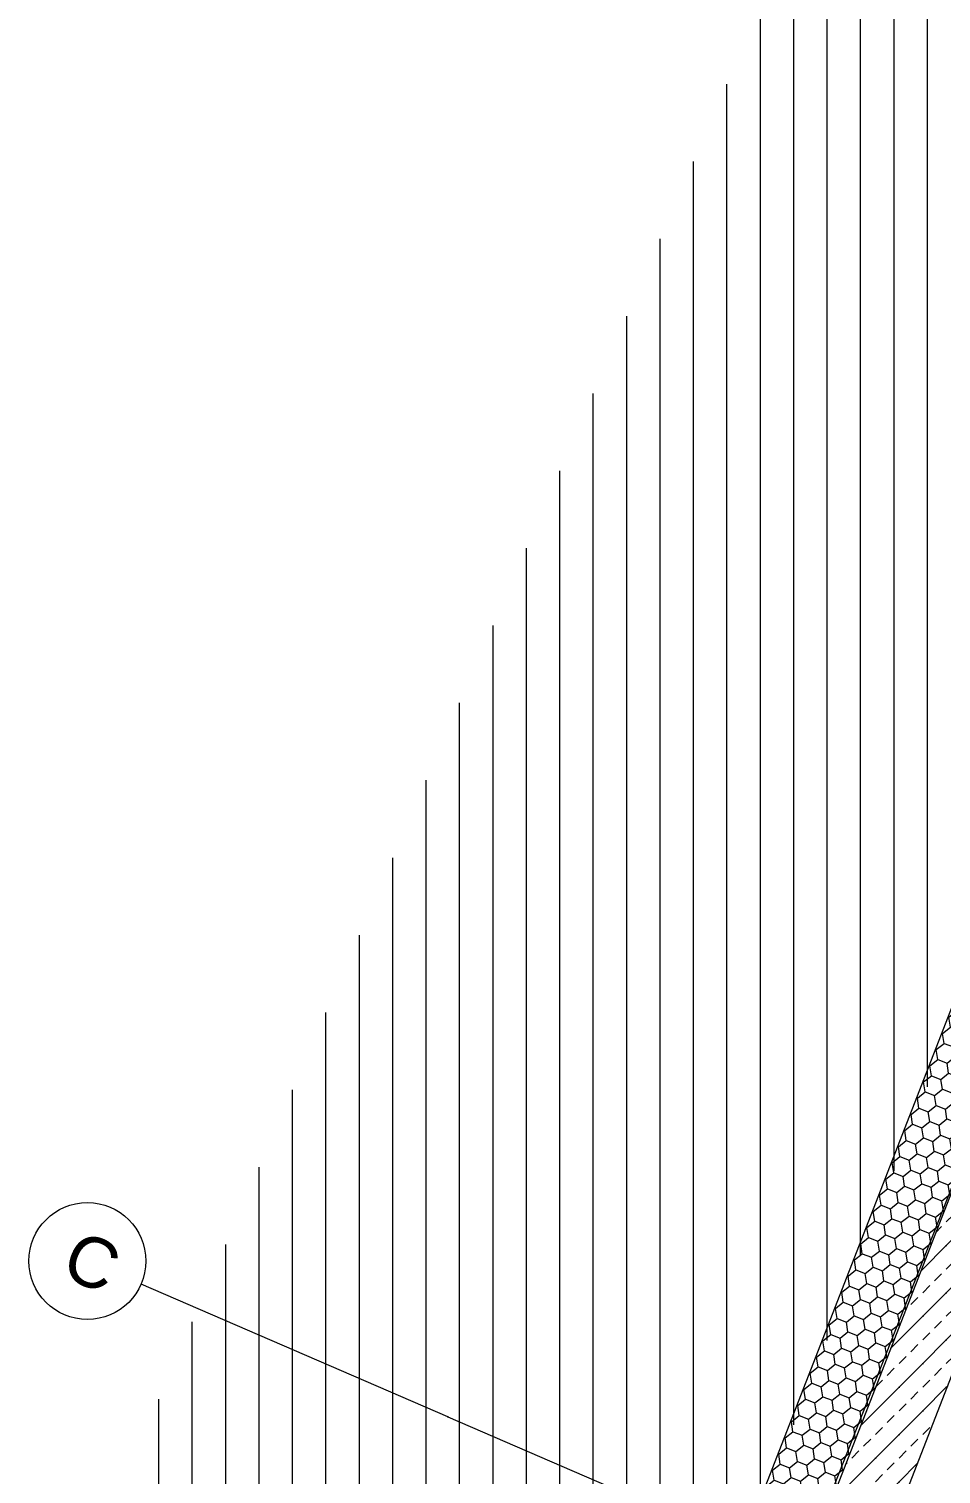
# Model space of a CAD drawing. Header units: millimetres. Extents: x 12535370 to 12575737, y 356204400 to 356234587.
# Drawn here: x 12539310 to 12542040, y 356220176 to 356224501 of the extents above; entities that cross this region are included whole.
import ezdxf
from ezdxf.enums import TextEntityAlignment as Align

# ---------------------------------------------------------------- set-up
doc = ezdxf.new("R2010")
doc.units = ezdxf.units.MM
doc.header["$MEASUREMENT"] = 0
doc.linetypes.add('Dot & Dashed', pattern=[6702.78, 3527.78, -1763.89, 0, -1411.11])
for name, color, linetype in [('New_015 Innenwände', 7, 'Continuous'), ('New_035 Decken', 7, 'Continuous'), ('New_290 Raster _ Achsen', 7, 'Continuous'), ('New_GRUNDSTÜCKSGRENZE', 7, 'Continuous')]:
    doc.layers.add(name, color=color, linetype=linetype)
for name, color, linetype, lineweight in [('New_015 Innenwände_Pen_No__1', 7, 'Continuous', 13), ('New_015 Innenwände_Pen_No__3', 7, 'Continuous', 18), ('New_035 Decken_Pen_No__1', 7, 'Continuous', 13), ('New_255 Plangrafiken_Pen_No__39', 8, 'Continuous', 13), ('New_290 Raster _ Achsen_Pen_No__1', 7, 'Continuous', 13), ('New_290 Raster _ Achsen_Pen_No__108', 7, 'Continuous', 13), ('New_GRUNDSTÜCKSGRENZE_Pen_No__1', 7, 'Continuous', 13)]:
    doc.layers.add(name, color=color, linetype=linetype, lineweight=lineweight)
doc.styles.add('GENERATED_STYLE_1', font='arial.ttf')
doc.dimstyles.new('GENERATED_STYLE__2', dxfattribs={"dimtxt": 100, "dimasz": 47.5, "dimexe": 0.18, "dimexo": 2, "dimgap": 0, "dimtad": 1, "dimlfac": 0.001, "dimzin": 0, "dimdsep": 46, "dimtxsty": 'GENERATED_STYLE_1', "dimblk": 'ARROWHEAD_2', "dimblk1": 'ARROWHEAD_2', "dimblk2": 'ARROWHEAD_2', "dimcen": 0.09, "dimclrd": 7, "dimclre": 7, "dimclrt": 7, "dimadec": 0, "dimazin": 0, "dimtfac": 1, "dimtdec": 4, "dimtmove": 0, "dimatfit": 3, "dimfxl": 1, "dimtolj": 1, "dimtzin": 0, "dimarcsym": 0})

# ---------------------------------------------------------------- blocks, each defined once
blk = doc.blocks.new('*X16', base_point=(12240439.2, 356160438.4))
at = {"layer": 'New_255 Plangrafiken_Pen_No__39', "color": 8, "linetype": 'Continuous', "lineweight": 13}
for p, q in [((12541598.2, 356224683.6), (12541598.2, 356224433.6)), ((12541598.2, 356224683.6), (12541598.2, 356224433.6)), ((12541698.2, 356224683.6), (12541698.2, 356224433.6)), ((12541698.2, 356224683.6), (12541698.2, 356224433.6)), ((12541798.2, 356224683.6), (12541798.2, 356224433.6)), ((12541798.2, 356224683.6), (12541798.2, 356224433.6)), ((12541898.2, 356224662.9), (12541898.2, 356224433.6)), ((12541898.2, 356224662.9), (12541898.2, 356224433.6)), ((12541998.2, 356224619.5), (12541998.2, 356224433.6)), ((12541998.2, 356224619.5), (12541998.2, 356224433.6)), ((12541498.2, 356224567.5), (12541498.2, 356224433.6)), ((12541498.2, 356224567.5), (12541498.2, 356224433.6)), ((12541498.2, 356224433.6), (12541498.2, 356224183.6)), ((12541498.2, 356224433.6), (12541498.2, 356224183.6)), ((12541598.2, 356224433.6), (12541598.2, 356224183.6)), ((12541598.2, 356224433.6), (12541598.2, 356224183.6)), ((12541698.2, 356224433.6), (12541698.2, 356224183.6)), ((12541698.2, 356224433.6), (12541698.2, 356224183.6)), ((12541798.2, 356224433.6), (12541798.2, 356224183.6)), ((12541798.2, 356224433.6), (12541798.2, 356224183.6)), ((12541898.2, 356224433.6), (12541898.2, 356224183.6)), ((12541898.2, 356224433.6), (12541898.2, 356224183.6)), ((12541998.2, 356224433.6), (12541998.2, 356224183.6)), ((12541998.2, 356224433.6), (12541998.2, 356224183.6)), ((12541398.2, 356224336), (12541398.2, 356224183.6)), ((12541398.2, 356224336), (12541398.2, 356224183.6)), ((12541398.2, 356224183.6), (12541398.2, 356223933.6)), ((12541398.2, 356224183.6), (12541398.2, 356223933.6)), ((12541498.2, 356224183.6), (12541498.2, 356223933.6)), ((12541498.2, 356224183.6), (12541498.2, 356223933.6)), ((12541598.2, 356224183.6), (12541598.2, 356223933.6)), ((12541598.2, 356224183.6), (12541598.2, 356223933.6)), ((12541698.2, 356224183.6), (12541698.2, 356223933.6)), ((12541698.2, 356224183.6), (12541698.2, 356223933.6)), ((12541798.2, 356224183.6), (12541798.2, 356223933.6)), ((12541798.2, 356224183.6), (12541798.2, 356223933.6)), ((12541898.2, 356224183.6), (12541898.2, 356223933.6)), ((12541898.2, 356224183.6), (12541898.2, 356223933.6)), ((12541998.2, 356224183.6), (12541998.2, 356223933.6)), ((12541998.2, 356224183.6), (12541998.2, 356223933.6)), ((12541298.2, 356224104.5), (12541298.2, 356223933.6)), ((12541298.2, 356224104.5), (12541298.2, 356223933.6)), ((12541298.2, 356223933.6), (12541298.2, 356223683.6)), ((12541298.2, 356223933.6), (12541298.2, 356223683.6)), ((12541398.2, 356223933.6), (12541398.2, 356223683.6)), ((12541398.2, 356223933.6), (12541398.2, 356223683.6)), ((12541498.2, 356223933.6), (12541498.2, 356223683.6)), ((12541498.2, 356223933.6), (12541498.2, 356223683.6)), ((12541598.2, 356223933.6), (12541598.2, 356223683.6)), ((12541598.2, 356223933.6), (12541598.2, 356223683.6)), ((12541698.2, 356223933.6), (12541698.2, 356223683.6)), ((12541698.2, 356223933.6), (12541698.2, 356223683.6)), ((12541798.2, 356223933.6), (12541798.2, 356223683.6)), ((12541798.2, 356223933.6), (12541798.2, 356223683.6)), ((12541898.2, 356223933.6), (12541898.2, 356223683.6)), ((12541898.2, 356223933.6), (12541898.2, 356223683.6)), ((12541998.2, 356223933.6), (12541998.2, 356223683.6)), ((12541998.2, 356223933.6), (12541998.2, 356223683.6)), ((12541198.2, 356223873), (12541198.2, 356223683.6)), ((12541198.2, 356223873), (12541198.2, 356223683.6)), ((12541198.2, 356223683.6), (12541198.2, 356223433.6)), ((12541198.2, 356223683.6), (12541198.2, 356223433.6)), ((12541298.2, 356223683.6), (12541298.2, 356223433.6)), ((12541298.2, 356223683.6), (12541298.2, 356223433.6)), ((12541398.2, 356223683.6), (12541398.2, 356223433.6)), ((12541398.2, 356223683.6), (12541398.2, 356223433.6)), ((12541498.2, 356223683.6), (12541498.2, 356223433.6)), ((12541498.2, 356223683.6), (12541498.2, 356223433.6)), ((12541598.2, 356223683.6), (12541598.2, 356223433.6)), ((12541598.2, 356223683.6), (12541598.2, 356223433.6)), ((12541698.2, 356223683.6), (12541698.2, 356223433.6)), ((12541698.2, 356223683.6), (12541698.2, 356223433.6)), ((12541798.2, 356223683.6), (12541798.2, 356223433.6)), ((12541798.2, 356223683.6), (12541798.2, 356223433.6)), ((12541898.2, 356223683.6), (12541898.2, 356223433.6)), ((12541898.2, 356223683.6), (12541898.2, 356223433.6)), ((12541998.2, 356223683.6), (12541998.2, 356223433.6)), ((12541998.2, 356223683.6), (12541998.2, 356223433.6)), ((12541098.2, 356223641.5), (12541098.2, 356223433.6)), ((12541098.2, 356223641.5), (12541098.2, 356223433.6)), ((12540998.2, 356223410), (12540998.2, 356223183.6)), ((12540998.2, 356223410), (12540998.2, 356223183.6)), ((12541098.2, 356223433.6), (12541098.2, 356223183.6)), ((12541098.2, 356223433.6), (12541098.2, 356223183.6)), ((12541198.2, 356223433.6), (12541198.2, 356223183.6)), ((12541198.2, 356223433.6), (12541198.2, 356223183.6)), ((12541298.2, 356223433.6), (12541298.2, 356223183.6)), ((12541298.2, 356223433.6), (12541298.2, 356223183.6)), ((12541398.2, 356223433.6), (12541398.2, 356223183.6)), ((12541398.2, 356223433.6), (12541398.2, 356223183.6)), ((12541498.2, 356223433.6), (12541498.2, 356223183.6)), ((12541498.2, 356223433.6), (12541498.2, 356223183.6)), ((12541598.2, 356223433.6), (12541598.2, 356223183.6)), ((12541598.2, 356223433.6), (12541598.2, 356223183.6)), ((12541698.2, 356223433.6), (12541698.2, 356223183.6)), ((12541698.2, 356223433.6), (12541698.2, 356223183.6)), ((12541798.2, 356223433.6), (12541798.2, 356223183.6)), ((12541798.2, 356223433.6), (12541798.2, 356223183.6)), ((12541898.2, 356223433.6), (12541898.2, 356223183.6)), ((12541898.2, 356223433.6), (12541898.2, 356223183.6)), ((12541998.2, 356223433.6), (12541998.2, 356223183.6)), ((12541998.2, 356223433.6), (12541998.2, 356223183.6)), ((12540898.2, 356223178.5), (12540898.2, 356222933.6)), ((12540898.2, 356223178.5), (12540898.2, 356222933.6)), ((12540998.2, 356223183.6), (12540998.2, 356222933.6)), ((12540998.2, 356223183.6), (12540998.2, 356222933.6)), ((12541098.2, 356223183.6), (12541098.2, 356222933.6)), ((12541098.2, 356223183.6), (12541098.2, 356222933.6)), ((12541198.2, 356223183.6), (12541198.2, 356222933.6)), ((12541198.2, 356223183.6), (12541198.2, 356222933.6)), ((12541298.2, 356223183.6), (12541298.2, 356222933.6)), ((12541298.2, 356223183.6), (12541298.2, 356222933.6)), ((12541398.2, 356223183.6), (12541398.2, 356222933.6)), ((12541398.2, 356223183.6), (12541398.2, 356222933.6)), ((12541498.2, 356223183.6), (12541498.2, 356222933.6)), ((12541498.2, 356223183.6), (12541498.2, 356222933.6)), ((12541598.2, 356223183.6), (12541598.2, 356222933.6)), ((12541598.2, 356223183.6), (12541598.2, 356222933.6)), ((12541698.2, 356223183.6), (12541698.2, 356222933.6)), ((12541698.2, 356223183.6), (12541698.2, 356222933.6)), ((12541798.2, 356223183.6), (12541798.2, 356222933.6)), ((12541798.2, 356223183.6), (12541798.2, 356222933.6)), ((12541898.2, 356223183.6), (12541898.2, 356222933.6)), ((12541898.2, 356223183.6), (12541898.2, 356222933.6)), ((12541998.2, 356223183.6), (12541998.2, 356222933.6)), ((12541998.2, 356223183.6), (12541998.2, 356222933.6)), ((12540798.2, 356222947), (12540798.2, 356222933.6)), ((12540798.2, 356222947), (12540798.2, 356222933.6)), ((12540798.2, 356222933.6), (12540798.2, 356222683.6)), ((12540798.2, 356222933.6), (12540798.2, 356222683.6)), ((12540898.2, 356222933.6), (12540898.2, 356222683.6)), ((12540898.2, 356222933.6), (12540898.2, 356222683.6)), ((12540998.2, 356222933.6), (12540998.2, 356222683.6)), ((12540998.2, 356222933.6), (12540998.2, 356222683.6)), ((12541098.2, 356222933.6), (12541098.2, 356222683.6)), ((12541098.2, 356222933.6), (12541098.2, 356222683.6)), ((12541198.2, 356222933.6), (12541198.2, 356222683.6)), ((12541198.2, 356222933.6), (12541198.2, 356222683.6)), ((12541298.2, 356222933.6), (12541298.2, 356222683.6)), ((12541298.2, 356222933.6), (12541298.2, 356222683.6)), ((12541398.2, 356222933.6), (12541398.2, 356222683.6)), ((12541398.2, 356222933.6), (12541398.2, 356222683.6)), ((12541498.2, 356222933.6), (12541498.2, 356222683.6)), ((12541498.2, 356222933.6), (12541498.2, 356222683.6)), ((12541598.2, 356222933.6), (12541598.2, 356222683.6)), ((12541598.2, 356222933.6), (12541598.2, 356222683.6)), ((12541698.2, 356222933.6), (12541698.2, 356222683.6)), ((12541698.2, 356222933.6), (12541698.2, 356222683.6)), ((12541798.2, 356222933.6), (12541798.2, 356222683.6)), ((12541798.2, 356222933.6), (12541798.2, 356222683.6)), ((12541898.2, 356222933.6), (12541898.2, 356222683.6)), ((12541898.2, 356222933.6), (12541898.2, 356222683.6)), ((12541998.2, 356222933.6), (12541998.2, 356222683.6)), ((12541998.2, 356222933.6), (12541998.2, 356222683.6)), ((12540698.2, 356222715.6), (12540698.2, 356222683.6)), ((12540698.2, 356222715.6), (12540698.2, 356222683.6)), ((12540698.2, 356222683.6), (12540698.2, 356222433.6)), ((12540698.2, 356222683.6), (12540698.2, 356222433.6)), ((12540798.2, 356222683.6), (12540798.2, 356222433.6)), ((12540798.2, 356222683.6), (12540798.2, 356222433.6)), ((12540898.2, 356222683.6), (12540898.2, 356222433.6)), ((12540898.2, 356222683.6), (12540898.2, 356222433.6)), ((12540998.2, 356222683.6), (12540998.2, 356222433.6)), ((12540998.2, 356222683.6), (12540998.2, 356222433.6)), ((12541098.2, 356222683.6), (12541098.2, 356222433.6)), ((12541098.2, 356222683.6), (12541098.2, 356222433.6)), ((12541198.2, 356222683.6), (12541198.2, 356222433.6)), ((12541198.2, 356222683.6), (12541198.2, 356222433.6)), ((12541298.2, 356222683.6), (12541298.2, 356222433.6)), ((12541298.2, 356222683.6), (12541298.2, 356222433.6)), ((12541398.2, 356222683.6), (12541398.2, 356222433.6)), ((12541398.2, 356222683.6), (12541398.2, 356222433.6)), ((12541498.2, 356222683.6), (12541498.2, 356222433.6)), ((12541498.2, 356222683.6), (12541498.2, 356222433.6)), ((12541598.2, 356222683.6), (12541598.2, 356222433.6)), ((12541598.2, 356222683.6), (12541598.2, 356222433.6)), ((12541698.2, 356222683.6), (12541698.2, 356222433.6)), ((12541698.2, 356222683.6), (12541698.2, 356222433.6)), ((12541798.2, 356222683.6), (12541798.2, 356222433.6)), ((12541798.2, 356222683.6), (12541798.2, 356222433.6)), ((12541898.2, 356222683.6), (12541898.2, 356222433.6)), ((12541898.2, 356222683.6), (12541898.2, 356222433.6)), ((12541998.2, 356222683.6), (12541998.2, 356222433.6)), ((12541998.2, 356222683.6), (12541998.2, 356222433.6)), ((12540598.2, 356222484.1), (12540598.2, 356222433.6)), ((12540598.2, 356222484.1), (12540598.2, 356222433.6)), ((12540598.2, 356222433.6), (12540598.2, 356222183.6)), ((12540598.2, 356222433.6), (12540598.2, 356222183.6)), ((12540698.2, 356222433.6), (12540698.2, 356222183.6)), ((12540698.2, 356222433.6), (12540698.2, 356222183.6)), ((12540798.2, 356222433.6), (12540798.2, 356222183.6)), ((12540798.2, 356222433.6), (12540798.2, 356222183.6)), ((12540898.2, 356222433.6), (12540898.2, 356222183.6)), ((12540898.2, 356222433.6), (12540898.2, 356222183.6)), ((12540998.2, 356222433.6), (12540998.2, 356222183.6)), ((12540998.2, 356222433.6), (12540998.2, 356222183.6)), ((12541098.2, 356222433.6), (12541098.2, 356222183.6)), ((12541098.2, 356222433.6), (12541098.2, 356222183.6)), ((12541198.2, 356222433.6), (12541198.2, 356222183.6)), ((12541198.2, 356222433.6), (12541198.2, 356222183.6)), ((12541298.2, 356222433.6), (12541298.2, 356222183.6)), ((12541298.2, 356222433.6), (12541298.2, 356222183.6)), ((12541398.2, 356222433.6), (12541398.2, 356222183.6)), ((12541398.2, 356222433.6), (12541398.2, 356222183.6)), ((12541498.2, 356222433.6), (12541498.2, 356222183.6)), ((12541498.2, 356222433.6), (12541498.2, 356222183.6)), ((12541598.2, 356222433.6), (12541598.2, 356222183.6)), ((12541598.2, 356222433.6), (12541598.2, 356222183.6)), ((12541698.2, 356222433.6), (12541698.2, 356222183.6)), ((12541698.2, 356222433.6), (12541698.2, 356222183.6)), ((12541798.2, 356222433.6), (12541798.2, 356222183.6)), ((12541798.2, 356222433.6), (12541798.2, 356222183.6)), ((12541898.2, 356222433.6), (12541898.2, 356222183.6)), ((12541898.2, 356222433.6), (12541898.2, 356222183.6)), ((12541998.2, 356222433.6), (12541998.2, 356222183.6)), ((12541998.2, 356222433.6), (12541998.2, 356222183.6)), ((12540498.2, 356222252.6), (12540498.2, 356222183.6)), ((12540498.2, 356222252.6), (12540498.2, 356222183.6)), ((12540498.2, 356222183.6), (12540498.2, 356221933.6)), ((12540498.2, 356222183.6), (12540498.2, 356221933.6)), ((12540598.2, 356222183.6), (12540598.2, 356221933.6)), ((12540598.2, 356222183.6), (12540598.2, 356221933.6)), ((12540698.2, 356222183.6), (12540698.2, 356221933.6)), ((12540698.2, 356222183.6), (12540698.2, 356221933.6)), ((12540798.2, 356222183.6), (12540798.2, 356221933.6)), ((12540798.2, 356222183.6), (12540798.2, 356221933.6)), ((12540898.2, 356222183.6), (12540898.2, 356221933.6)), ((12540898.2, 356222183.6), (12540898.2, 356221933.6)), ((12540998.2, 356222183.6), (12540998.2, 356221933.6)), ((12540998.2, 356222183.6), (12540998.2, 356221933.6)), ((12541098.2, 356222183.6), (12541098.2, 356221933.6)), ((12541098.2, 356222183.6), (12541098.2, 356221933.6)), ((12541198.2, 356222183.6), (12541198.2, 356221933.6)), ((12541198.2, 356222183.6), (12541198.2, 356221933.6)), ((12541298.2, 356222183.6), (12541298.2, 356221933.6)), ((12541298.2, 356222183.6), (12541298.2, 356221933.6)), ((12541398.2, 356222183.6), (12541398.2, 356221933.6)), ((12541398.2, 356222183.6), (12541398.2, 356221933.6)), ((12541498.2, 356222183.6), (12541498.2, 356221933.6)), ((12541498.2, 356222183.6), (12541498.2, 356221933.6)), ((12541598.2, 356222183.6), (12541598.2, 356221933.6)), ((12541598.2, 356222183.6), (12541598.2, 356221933.6)), ((12541698.2, 356222183.6), (12541698.2, 356221933.6)), ((12541698.2, 356222183.6), (12541698.2, 356221933.6)), ((12541798.2, 356222183.6), (12541798.2, 356221933.6)), ((12541798.2, 356222183.6), (12541798.2, 356221933.6)), ((12541898.2, 356222183.6), (12541898.2, 356221933.6)), ((12541898.2, 356222183.6), (12541898.2, 356221933.6)), ((12541998.2, 356222183.6), (12541998.2, 356221933.6)), ((12541998.2, 356222183.6), (12541998.2, 356221933.6)), ((12540398.2, 356222021.1), (12540398.2, 356221933.6)), ((12540398.2, 356222021.1), (12540398.2, 356221933.6)), ((12540398.2, 356221933.6), (12540398.2, 356221683.6)), ((12540398.2, 356221933.6), (12540398.2, 356221683.6)), ((12540498.2, 356221933.6), (12540498.2, 356221683.6)), ((12540498.2, 356221933.6), (12540498.2, 356221683.6)), ((12540598.2, 356221933.6), (12540598.2, 356221683.6)), ((12540598.2, 356221933.6), (12540598.2, 356221683.6)), ((12540698.2, 356221933.6), (12540698.2, 356221683.6)), ((12540698.2, 356221933.6), (12540698.2, 356221683.6)), ((12540798.2, 356221933.6), (12540798.2, 356221683.6)), ((12540798.2, 356221933.6), (12540798.2, 356221683.6)), ((12540898.2, 356221933.6), (12540898.2, 356221683.6)), ((12540898.2, 356221933.6), (12540898.2, 356221683.6)), ((12540998.2, 356221933.6), (12540998.2, 356221683.6)), ((12540998.2, 356221933.6), (12540998.2, 356221683.6)), ((12541098.2, 356221933.6), (12541098.2, 356221683.6)), ((12541098.2, 356221933.6), (12541098.2, 356221683.6)), ((12541198.2, 356221933.6), (12541198.2, 356221683.6)), ((12541198.2, 356221933.6), (12541198.2, 356221683.6)), ((12541298.2, 356221933.6), (12541298.2, 356221683.6)), ((12541298.2, 356221933.6), (12541298.2, 356221683.6)), ((12541398.2, 356221933.6), (12541398.2, 356221683.6)), ((12541398.2, 356221933.6), (12541398.2, 356221683.6)), ((12541498.2, 356221933.6), (12541498.2, 356221683.6)), ((12541498.2, 356221933.6), (12541498.2, 356221683.6)), ((12541598.2, 356221933.6), (12541598.2, 356221683.6)), ((12541598.2, 356221933.6), (12541598.2, 356221683.6)), ((12541698.2, 356221933.6), (12541698.2, 356221683.6)), ((12541698.2, 356221933.6), (12541698.2, 356221683.6)), ((12541798.2, 356221933.6), (12541798.2, 356221683.6)), ((12541798.2, 356221933.6), (12541798.2, 356221683.6)), ((12541898.2, 356221933.6), (12541898.2, 356221683.6)), ((12541898.2, 356221933.6), (12541898.2, 356221683.6)), ((12541998.2, 356221933.6), (12541998.2, 356221683.6)), ((12541998.2, 356221933.6), (12541998.2, 356221683.6)), ((12540298.2, 356221789.6), (12540298.2, 356221683.6)), ((12540298.2, 356221789.6), (12540298.2, 356221683.6)), ((12540298.2, 356221683.6), (12540298.2, 356221433.6)), ((12540298.2, 356221683.6), (12540298.2, 356221433.6)), ((12540398.2, 356221683.6), (12540398.2, 356221433.6)), ((12540398.2, 356221683.6), (12540398.2, 356221433.6)), ((12540498.2, 356221683.6), (12540498.2, 356221433.6)), ((12540498.2, 356221683.6), (12540498.2, 356221433.6)), ((12540598.2, 356221683.6), (12540598.2, 356221433.6)), ((12540598.2, 356221683.6), (12540598.2, 356221433.6)), ((12540698.2, 356221683.6), (12540698.2, 356221433.6)), ((12540698.2, 356221683.6), (12540698.2, 356221433.6)), ((12540798.2, 356221683.6), (12540798.2, 356221433.6)), ((12540798.2, 356221683.6), (12540798.2, 356221433.6)), ((12540898.2, 356221683.6), (12540898.2, 356221433.6)), ((12540898.2, 356221683.6), (12540898.2, 356221433.6)), ((12540998.2, 356221683.6), (12540998.2, 356221433.6)), ((12540998.2, 356221683.6), (12540998.2, 356221433.6)), ((12541098.2, 356221683.6), (12541098.2, 356221433.6)), ((12541098.2, 356221683.6), (12541098.2, 356221433.6)), ((12541198.2, 356221683.6), (12541198.2, 356221433.6)), ((12541198.2, 356221683.6), (12541198.2, 356221433.6)), ((12541298.2, 356221683.6), (12541298.2, 356221433.6)), ((12541298.2, 356221683.6), (12541298.2, 356221433.6)), ((12541398.2, 356221683.6), (12541398.2, 356221433.6)), ((12541398.2, 356221683.6), (12541398.2, 356221433.6)), ((12541498.2, 356221683.6), (12541498.2, 356221433.6)), ((12541498.2, 356221683.6), (12541498.2, 356221433.6)), ((12541598.2, 356221683.6), (12541598.2, 356221433.6)), ((12541598.2, 356221683.6), (12541598.2, 356221433.6)), ((12541698.2, 356221683.6), (12541698.2, 356221433.6)), ((12541698.2, 356221683.6), (12541698.2, 356221433.6)), ((12541798.2, 356221683.6), (12541798.2, 356221433.6)), ((12541798.2, 356221683.6), (12541798.2, 356221433.6)), ((12541898.2, 356221683.6), (12541898.2, 356221433.6)), ((12541898.2, 356221683.6), (12541898.2, 356221433.6)), ((12541998.2, 356221683.6), (12541998.2, 356221433.6)), ((12541998.2, 356221683.6), (12541998.2, 356221433.6)), ((12540198.2, 356221558.1), (12540198.2, 356221433.6)), ((12540198.2, 356221558.1), (12540198.2, 356221433.6)), ((12540198.2, 356221433.6), (12540198.2, 356221183.6)), ((12540198.2, 356221433.6), (12540198.2, 356221183.6)), ((12540298.2, 356221433.6), (12540298.2, 356221183.6)), ((12540298.2, 356221433.6), (12540298.2, 356221183.6)), ((12540398.2, 356221433.6), (12540398.2, 356221183.6)), ((12540398.2, 356221433.6), (12540398.2, 356221183.6)), ((12540498.2, 356221433.6), (12540498.2, 356221183.6)), ((12540498.2, 356221433.6), (12540498.2, 356221183.6)), ((12540598.2, 356221433.6), (12540598.2, 356221183.6)), ((12540598.2, 356221433.6), (12540598.2, 356221183.6)), ((12540698.2, 356221433.6), (12540698.2, 356221183.6)), ((12540698.2, 356221433.6), (12540698.2, 356221183.6)), ((12540798.2, 356221433.6), (12540798.2, 356221183.6)), ((12540798.2, 356221433.6), (12540798.2, 356221183.6)), ((12540898.2, 356221433.6), (12540898.2, 356221183.6)), ((12540898.2, 356221433.6), (12540898.2, 356221183.6)), ((12540998.2, 356221433.6), (12540998.2, 356221183.6)), ((12540998.2, 356221433.6), (12540998.2, 356221183.6)), ((12541098.2, 356221433.6), (12541098.2, 356221183.6)), ((12541098.2, 356221433.6), (12541098.2, 356221183.6)), ((12541198.2, 356221433.6), (12541198.2, 356221183.6)), ((12541198.2, 356221433.6), (12541198.2, 356221183.6)), ((12541298.2, 356221433.6), (12541298.2, 356221183.6)), ((12541298.2, 356221433.6), (12541298.2, 356221183.6)), ((12541398.2, 356221433.6), (12541398.2, 356221183.6)), ((12541398.2, 356221433.6), (12541398.2, 356221183.6)), ((12541498.2, 356221433.6), (12541498.2, 356221183.6)), ((12541498.2, 356221433.6), (12541498.2, 356221183.6)), ((12541598.2, 356221433.6), (12541598.2, 356221183.6)), ((12541598.2, 356221433.6), (12541598.2, 356221183.6)), ((12541698.2, 356221433.6), (12541698.2, 356221183.6)), ((12541698.2, 356221433.6), (12541698.2, 356221183.6)), ((12541798.2, 356221433.6), (12541798.2, 356221183.6)), ((12541798.2, 356221433.6), (12541798.2, 356221183.6)), ((12541898.2, 356221433.6), (12541898.2, 356221183.6)), ((12541898.2, 356221433.6), (12541898.2, 356221183.6)), ((12541998.2, 356221433.6), (12541998.2, 356221335.7)), ((12541998.2, 356221433.6), (12541998.2, 356221335.7)), ((12540098.2, 356221326.6), (12540098.2, 356221183.6)), ((12540098.2, 356221326.6), (12540098.2, 356221183.6)), ((12540098.2, 356221183.6), (12540098.2, 356220933.6)), ((12540098.2, 356221183.6), (12540098.2, 356220933.6)), ((12540198.2, 356221183.6), (12540198.2, 356220933.6)), ((12540198.2, 356221183.6), (12540198.2, 356220933.6)), ((12540298.2, 356221183.6), (12540298.2, 356220933.6)), ((12540298.2, 356221183.6), (12540298.2, 356220933.6)), ((12540398.2, 356221183.6), (12540398.2, 356220933.6)), ((12540398.2, 356221183.6), (12540398.2, 356220933.6)), ((12540498.2, 356221183.6), (12540498.2, 356220933.6)), ((12540498.2, 356221183.6), (12540498.2, 356220933.6)), ((12540598.2, 356221183.6), (12540598.2, 356220933.6)), ((12540598.2, 356221183.6), (12540598.2, 356220933.6)), ((12540698.2, 356221183.6), (12540698.2, 356220933.6)), ((12540698.2, 356221183.6), (12540698.2, 356220933.6)), ((12540798.2, 356221183.6), (12540798.2, 356220933.6)), ((12540798.2, 356221183.6), (12540798.2, 356220933.6)), ((12540898.2, 356221183.6), (12540898.2, 356220933.6)), ((12540898.2, 356221183.6), (12540898.2, 356220933.6)), ((12540998.2, 356221183.6), (12540998.2, 356220933.6)), ((12540998.2, 356221183.6), (12540998.2, 356220933.6)), ((12541098.2, 356221183.6), (12541098.2, 356220933.6)), ((12541098.2, 356221183.6), (12541098.2, 356220933.6)), ((12541198.2, 356221183.6), (12541198.2, 356220933.6)), ((12541198.2, 356221183.6), (12541198.2, 356220933.6)), ((12541298.2, 356221183.6), (12541298.2, 356220933.6)), ((12541298.2, 356221183.6), (12541298.2, 356220933.6)), ((12541398.2, 356221183.6), (12541398.2, 356220933.6)), ((12541398.2, 356221183.6), (12541398.2, 356220933.6)), ((12541498.2, 356221183.6), (12541498.2, 356220933.6)), ((12541498.2, 356221183.6), (12541498.2, 356220933.6)), ((12541598.2, 356221183.6), (12541598.2, 356220933.6)), ((12541598.2, 356221183.6), (12541598.2, 356220933.6)), ((12541698.2, 356221183.6), (12541698.2, 356220933.6)), ((12541698.2, 356221183.6), (12541698.2, 356220933.6)), ((12541798.2, 356221183.6), (12541798.2, 356220933.6)), ((12541798.2, 356221183.6), (12541798.2, 356220933.6)), ((12541898.2, 356221183.6), (12541898.2, 356221082.6)), ((12541898.2, 356221183.6), (12541898.2, 356221082.6)), ((12539998.2, 356221095.1), (12539998.2, 356220933.6)), ((12539998.2, 356221095.1), (12539998.2, 356220933.6)), ((12539998.2, 356220933.6), (12539998.2, 356220683.6)), ((12539998.2, 356220933.6), (12539998.2, 356220683.6)), ((12540098.2, 356220933.6), (12540098.2, 356220683.6)), ((12540098.2, 356220933.6), (12540098.2, 356220683.6)), ((12540198.2, 356220933.6), (12540198.2, 356220683.6)), ((12540198.2, 356220933.6), (12540198.2, 356220683.6)), ((12540298.2, 356220933.6), (12540298.2, 356220683.6)), ((12540298.2, 356220933.6), (12540298.2, 356220683.6)), ((12540398.2, 356220933.6), (12540398.2, 356220683.6)), ((12540398.2, 356220933.6), (12540398.2, 356220683.6)), ((12540498.2, 356220933.6), (12540498.2, 356220683.6)), ((12540498.2, 356220933.6), (12540498.2, 356220683.6)), ((12540598.2, 356220933.6), (12540598.2, 356220683.6)), ((12540598.2, 356220933.6), (12540598.2, 356220683.6)), ((12540698.2, 356220933.6), (12540698.2, 356220683.6)), ((12540698.2, 356220933.6), (12540698.2, 356220683.6)), ((12540798.2, 356220933.6), (12540798.2, 356220683.6)), ((12540798.2, 356220933.6), (12540798.2, 356220683.6)), ((12540898.2, 356220933.6), (12540898.2, 356220683.6)), ((12540898.2, 356220933.6), (12540898.2, 356220683.6)), ((12540998.2, 356220933.6), (12540998.2, 356220683.6)), ((12540998.2, 356220933.6), (12540998.2, 356220683.6)), ((12541098.2, 356220933.6), (12541098.2, 356220683.6)), ((12541098.2, 356220933.6), (12541098.2, 356220683.6)), ((12541198.2, 356220933.6), (12541198.2, 356220683.6)), ((12541198.2, 356220933.6), (12541198.2, 356220683.6)), ((12541298.2, 356220933.6), (12541298.2, 356220683.6)), ((12541298.2, 356220933.6), (12541298.2, 356220683.6)), ((12541398.2, 356220933.6), (12541398.2, 356220683.6)), ((12541398.2, 356220933.6), (12541398.2, 356220683.6)), ((12541498.2, 356220933.6), (12541498.2, 356220683.6)), ((12541498.2, 356220933.6), (12541498.2, 356220683.6)), ((12541598.2, 356220933.6), (12541598.2, 356220683.6)), ((12541598.2, 356220933.6), (12541598.2, 356220683.6)), ((12541698.2, 356220933.6), (12541698.2, 356220683.6)), ((12541698.2, 356220933.6), (12541698.2, 356220683.6)), ((12541798.2, 356220933.6), (12541798.2, 356220829.6)), ((12541798.2, 356220933.6), (12541798.2, 356220829.6)), ((12539898.2, 356220863.6), (12539898.2, 356220683.6)), ((12539898.2, 356220863.6), (12539898.2, 356220683.6)), ((12539898.2, 356220683.6), (12539898.2, 356220433.6)), ((12539898.2, 356220683.6), (12539898.2, 356220433.6)), ((12539998.2, 356220683.6), (12539998.2, 356220433.6)), ((12539998.2, 356220683.6), (12539998.2, 356220433.6)), ((12540098.2, 356220683.6), (12540098.2, 356220433.6)), ((12540098.2, 356220683.6), (12540098.2, 356220433.6)), ((12540198.2, 356220683.6), (12540198.2, 356220433.6)), ((12540198.2, 356220683.6), (12540198.2, 356220433.6)), ((12540298.2, 356220683.6), (12540298.2, 356220433.6)), ((12540298.2, 356220683.6), (12540298.2, 356220433.6)), ((12540398.2, 356220683.6), (12540398.2, 356220433.6)), ((12540398.2, 356220683.6), (12540398.2, 356220433.6)), ((12540498.2, 356220683.6), (12540498.2, 356220433.6)), ((12540498.2, 356220683.6), (12540498.2, 356220433.6)), ((12540598.2, 356220683.6), (12540598.2, 356220433.6)), ((12540598.2, 356220683.6), (12540598.2, 356220433.6)), ((12540698.2, 356220683.6), (12540698.2, 356220433.6)), ((12540698.2, 356220683.6), (12540698.2, 356220433.6)), ((12540798.2, 356220683.6), (12540798.2, 356220433.6)), ((12540798.2, 356220683.6), (12540798.2, 356220433.6)), ((12540898.2, 356220683.6), (12540898.2, 356220433.6)), ((12540898.2, 356220683.6), (12540898.2, 356220433.6)), ((12540998.2, 356220683.6), (12540998.2, 356220433.6)), ((12540998.2, 356220683.6), (12540998.2, 356220433.6)), ((12541098.2, 356220683.6), (12541098.2, 356220433.6)), ((12541098.2, 356220683.6), (12541098.2, 356220433.6)), ((12541198.2, 356220683.6), (12541198.2, 356220433.6)), ((12541198.2, 356220683.6), (12541198.2, 356220433.6)), ((12541298.2, 356220683.6), (12541298.2, 356220433.6)), ((12541298.2, 356220683.6), (12541298.2, 356220433.6)), ((12541398.2, 356220683.6), (12541398.2, 356220433.6)), ((12541398.2, 356220683.6), (12541398.2, 356220433.6)), ((12541498.2, 356220683.6), (12541498.2, 356220433.6)), ((12541498.2, 356220683.6), (12541498.2, 356220433.6)), ((12541598.2, 356220683.6), (12541598.2, 356220433.6)), ((12541598.2, 356220683.6), (12541598.2, 356220433.6)), ((12541698.2, 356220683.6), (12541698.2, 356220576.5)), ((12541698.2, 356220683.6), (12541698.2, 356220576.5)), ((12539798.2, 356220632.1), (12539798.2, 356220433.6)), ((12539798.2, 356220632.1), (12539798.2, 356220433.6)), ((12539798.2, 356220433.6), (12539798.2, 356220183.6)), ((12539798.2, 356220433.6), (12539798.2, 356220183.6)), ((12539898.2, 356220433.6), (12539898.2, 356220183.6)), ((12539898.2, 356220433.6), (12539898.2, 356220183.6)), ((12539998.2, 356220433.6), (12539998.2, 356220183.6)), ((12539998.2, 356220433.6), (12539998.2, 356220183.6)), ((12540098.2, 356220433.6), (12540098.2, 356220183.6)), ((12540098.2, 356220433.6), (12540098.2, 356220183.6)), ((12540198.2, 356220433.6), (12540198.2, 356220183.6)), ((12540198.2, 356220433.6), (12540198.2, 356220183.6)), ((12540298.2, 356220433.6), (12540298.2, 356220183.6)), ((12540298.2, 356220433.6), (12540298.2, 356220183.6)), ((12540398.2, 356220433.6), (12540398.2, 356220183.6)), ((12540398.2, 356220433.6), (12540398.2, 356220183.6)), ((12540498.2, 356220433.6), (12540498.2, 356220183.6)), ((12540498.2, 356220433.6), (12540498.2, 356220183.6)), ((12540598.2, 356220433.6), (12540598.2, 356220183.6)), ((12540598.2, 356220433.6), (12540598.2, 356220183.6)), ((12540698.2, 356220433.6), (12540698.2, 356220183.6)), ((12540698.2, 356220433.6), (12540698.2, 356220183.6)), ((12540798.2, 356220433.6), (12540798.2, 356220183.6)), ((12540798.2, 356220433.6), (12540798.2, 356220183.6)), ((12540898.2, 356220433.6), (12540898.2, 356220183.6)), ((12540898.2, 356220433.6), (12540898.2, 356220183.6)), ((12540998.2, 356220433.6), (12540998.2, 356220183.6)), ((12540998.2, 356220433.6), (12540998.2, 356220183.6)), ((12541098.2, 356220433.6), (12541098.2, 356220183.6)), ((12541098.2, 356220433.6), (12541098.2, 356220183.6)), ((12541198.2, 356220433.6), (12541198.2, 356220183.6)), ((12541198.2, 356220433.6), (12541198.2, 356220183.6)), ((12541298.2, 356220433.6), (12541298.2, 356220183.6)), ((12541298.2, 356220433.6), (12541298.2, 356220183.6)), ((12541398.2, 356220433.6), (12541398.2, 356220183.6)), ((12541398.2, 356220433.6), (12541398.2, 356220183.6)), ((12541498.2, 356220433.6), (12541498.2, 356220183.6)), ((12541498.2, 356220433.6), (12541498.2, 356220183.6)), ((12541598.2, 356220433.6), (12541598.2, 356220323.5)), ((12541598.2, 356220433.6), (12541598.2, 356220323.5)), ((12539698.2, 356220400.6), (12539698.2, 356220183.6)), ((12539698.2, 356220400.6), (12539698.2, 356220183.6)), ((12539698.2, 356220183.6), (12539698.2, 356219933.6)), ((12539698.2, 356220183.6), (12539698.2, 356219933.6)), ((12539798.2, 356220183.6), (12539798.2, 356219933.6)), ((12539798.2, 356220183.6), (12539798.2, 356219933.6)), ((12539898.2, 356220183.6), (12539898.2, 356219933.6)), ((12539898.2, 356220183.6), (12539898.2, 356219933.6)), ((12539998.2, 356220183.6), (12539998.2, 356219933.6)), ((12539998.2, 356220183.6), (12539998.2, 356219933.6)), ((12540098.2, 356220183.6), (12540098.2, 356219933.6)), ((12540098.2, 356220183.6), (12540098.2, 356219933.6)), ((12540198.2, 356220183.6), (12540198.2, 356219933.6)), ((12540198.2, 356220183.6), (12540198.2, 356219933.6)), ((12540298.2, 356220183.6), (12540298.2, 356219933.6)), ((12540298.2, 356220183.6), (12540298.2, 356219933.6)), ((12540398.2, 356220183.6), (12540398.2, 356219933.6)), ((12540398.2, 356220183.6), (12540398.2, 356219933.6)), ((12540498.2, 356220183.6), (12540498.2, 356219933.6)), ((12540498.2, 356220183.6), (12540498.2, 356219933.6)), ((12540598.2, 356220183.6), (12540598.2, 356219933.6)), ((12540598.2, 356220183.6), (12540598.2, 356219933.6)), ((12540698.2, 356220183.6), (12540698.2, 356219933.6)), ((12540698.2, 356220183.6), (12540698.2, 356219933.6)), ((12540798.2, 356220183.6), (12540798.2, 356219933.6)), ((12540798.2, 356220183.6), (12540798.2, 356219933.6)), ((12540898.2, 356220183.6), (12540898.2, 356219933.6)), ((12540898.2, 356220183.6), (12540898.2, 356219933.6)), ((12540998.2, 356220183.6), (12540998.2, 356219933.6)), ((12540998.2, 356220183.6), (12540998.2, 356219933.6)), ((12541098.2, 356220183.6), (12541098.2, 356219933.6)), ((12541098.2, 356220183.6), (12541098.2, 356219933.6)), ((12541198.2, 356220183.6), (12541198.2, 356219933.6)), ((12541198.2, 356220183.6), (12541198.2, 356219933.6)), ((12541298.2, 356220183.6), (12541298.2, 356219933.6)), ((12541298.2, 356220183.6), (12541298.2, 356219933.6)), ((12541398.2, 356220183.6), (12541398.2, 356219933.6)), ((12541398.2, 356220183.6), (12541398.2, 356219933.6)), ((12541498.2, 356220183.6), (12541498.2, 356220070.4)), ((12541498.2, 356220183.6), (12541498.2, 356220070.4))]:
    blk.add_line(p, q, dxfattribs=at)
blk = doc.blocks.new('Fill_3', base_point=(12240439.2, 356160438.4))
at = {"layer": 'New_255 Plangrafiken_Pen_No__39', "color": 8, "linetype": 'Continuous', "lineweight": 13}
blk.add_blockref('*X16', (12240439.2, 356160438.4), dxfattribs=at)
blk = doc.blocks.new('Slab_1', base_point=(12539464.4, 356214374.2))
at = {"layer": 'New_035 Decken_Pen_No__1', "color": 7, "linetype": 'Continuous', "lineweight": 13, "flags": 128}
blk.add_lwpolyline([(12539464.4, 356214374.2), (12540355.6, 356216681.8), (12543211.2, 356223921.6), (12544734.3, 356227674.9), (12554930.7, 356223270.2), (12557525.4, 356206572.1)], close=True, dxfattribs=at)
blk = doc.blocks.new('Wall_13', base_point=(12541382.5, 356219803.1))
at = {"layer": 'New_015 Innenwände', "linetype": 'Continuous', "lineweight": 0, "true_color": 0x000000}
h = blk.add_hatch(dxfattribs=at)
h.set_pattern_fill('DÄMMSTOFF__POLYSTYROL_EPS', color=18, style=0, pattern_type=2)
h.set_pattern_definition([(338.731338, (12240439.157, 356160438.356), (18.848606, 48.422413), [30, -60]), (338.731338, (12240490.516, 356160446.243), (18.848606, 48.422413), [30, -60]), (38.731338, (12240467.113, 356160427.473), (-32.5107365, 40.534578), [30, -60]), (38.731338, (12240485.96, 356160475.896), (-32.5107365, 40.534578), [30, -60]), (98.731338, (12240439.157, 356160438.356), (51.3593425, 7.887835), [30, -60]), (98.731338, (12240458.005, 356160486.78), (51.3593425, 7.887835), [30, -60])])
h.paths.add_polyline_path([(12542081.9, 356221599.8), (12541382.5, 356219803.1), (12541568.6, 356219729.8), (12542268.1, 356221526.9)])
h = blk.add_hatch(dxfattribs=at)
h.set_pattern_fill('BETON_BEWEHRT_SN46', color=18, style=0, pattern_type=2)
h.set_pattern_definition([(45, (12240439.16, 356160438.36), (-70.710678, 70.710678), [30, -20]), (45, (12240403.8, 356160473.71), (-70.710678, 70.710678), [100, 0])])
h.paths.add_polyline_path([(12542268.1, 356221526.9), (12541568.6, 356219729.8), (12541754.7, 356219656.5), (12542454.4, 356221454)])
at = {"layer": 'New_015 Innenwände_Pen_No__1', "color": 7, "linetype": 'Continuous', "lineweight": 13, "flags": 128}
blk.add_lwpolyline([(12542081.9, 356221599.8), (12541382.5, 356219803.1)], dxfattribs=at)
at = {"layer": 'New_015 Innenwände_Pen_No__3', "color": 7, "linetype": 'Continuous', "lineweight": 18}
blk.add_line((12542268.1, 356221526.9), (12541568.6, 356219729.8), dxfattribs=at)
at = {"layer": 'New_015 Innenwände_Pen_No__3', "color": 7, "linetype": 'Continuous', "lineweight": 18, "flags": 128}
blk.add_lwpolyline([(12541754.7, 356219656.5), (12542454.4, 356221454)], dxfattribs=at)
blk = doc.blocks.new('Standard grid marker[24]', base_point=(12539645.8, 356220744.6))
at = {"layer": 'New_290 Raster _ Achsen_Pen_No__1', "color": 7, "linetype": 'Continuous', "lineweight": 13}
blk.add_circle((12539485.1, 356220814), 175, dxfattribs=at)
at = {"layer": 'New_290 Raster _ Achsen_Pen_No__108', "color": 7, "linetype": 'Dot & Dashed', "lineweight": 13}
for q in [(12539645.8, 356220744.6), (12561567.2, 356211274.9)]:
    blk.add_line((12540563.8, 356220348), q, dxfattribs=at)
blk.add_point((12540563.8, 356220348), dxfattribs=at)
blk.add_point((12540563.8, 356220348), dxfattribs=at)
at = {"layer": 'New_290 Raster _ Achsen_Pen_No__108', "color": 7, "lineweight": 13, "style": 'GENERATED_STYLE_1'}
for tag, p in [('AC_MarkerText_1_0', (12539528.5, 356220880.1)), ('AC_MarkerText_1_1', (12562689.2, 356210875))]:
    blk.add_attdef(tag, text='', height=150, rotation=336.6365, dxfattribs=at).set_placement(p, align=Align.TOP_CENTER)
blk = doc.blocks.new('Standard grid marker[30]', base_point=(12539230.2, 356213489.9))
at = {"layer": 'New_290 Raster _ Achsen_Pen_No__108', "color": 7, "linetype": 'Dot & Dashed', "lineweight": 13}
blk.add_line((12539603.7, 356214432.9), (12547078.2, 356233305.9), dxfattribs=at)
at = {"layer": 'New_290 Raster _ Achsen_Pen_No__108', "color": 7, "lineweight": 13, "style": 'GENERATED_STYLE_1'}
for tag, p in [('AC_MarkerText_1_1', (12547559.5, 356234477.6)), ('AC_MarkerText_1_0', (12539209.1, 356213393.3))]:
    blk.add_attdef(tag, text='', height=150, rotation=336.6365, dxfattribs=at).set_placement(p, align=Align.TOP_CENTER)
blk = doc.blocks.new('*D204', base_point=(12240439.2, 356160438.4))
at = {"layer": 'New_GRUNDSTÜCKSGRENZE_Pen_No__1', "color": 7, "linetype": 'Continuous', "lineweight": 13, "transparency": 16777216}
for p, q in [((12543288.5, 356220993), (12543331.6, 356220935.1)), ((12542535.9, 356219172), (12543310, 356220964)), ((12543353.1, 356220945.4), (12543267, 356220982.6)), ((12542436.8, 356218942.5), (12542535.9, 356219172)), ((12542578.9, 356219153.4), (12542492.9, 356219190.6)), ((12542514.4, 356219201), (12542557.4, 356219143))]:
    blk.add_line(p, q, dxfattribs=at)
at = {"layer": 'New_GRUNDSTÜCKSGRENZE_Pen_No__1', "color": 7, "lineweight": 13, "transparency": 16777216, "insert": (12542851.7, 356219953.4), "char_height": 100, "attachment_point": 7, "rotation": 66.6365, "style": 'GENERATED_STYLE_1'}
blk.add_mtext('\\A1;{\\pql;\\fArial|b0|i0|c0|p0;\\W1.000000;1,95}', dxfattribs=at)
blk = doc.blocks.new('ARROWHEAD_2')
at = {"color": 0, "linetype": 'Continuous', "lineweight": 0}
for p, q in [((0, 0), (-1, 0)), ((-0.378, -0.655), (0.378, 0.655))]:
    blk.add_line(p, q, dxfattribs=at)

msp = doc.modelspace()

# ---------------------------------------------------------------- block references
at = {"layer": 'New_015 Innenwände', "color": 7, "lineweight": 13}
msp.add_blockref('Wall_13', (12541382.524, 356219803.1), dxfattribs=at)
at = {"layer": 'New_035 Decken', "color": 7, "linetype": 'Continuous', "lineweight": 13}
msp.add_blockref('Slab_1', (12539464.379, 356214374.22), dxfattribs=at)
at = {"layer": 'New_255 Plangrafiken_Pen_No__39', "color": 8, "linetype": 'Continuous', "lineweight": 13}
msp.add_blockref('Fill_3', (12240439.157, 356160438.356), dxfattribs=at)
at = {"layer": 'New_290 Raster _ Achsen', "color": 7, "linetype": 'Continuous', "lineweight": 13}
msp.add_blockref('Standard grid marker[30]', (12539230.19, 356213489.941), dxfattribs=at)
ref = msp.add_blockref('Standard grid marker[24]', (12539645.773, 356220744.612), dxfattribs=at)
ref.add_attrib('AC_MarkerText_1', 'C', dxfattribs={"layer": 'New_290 Raster _ Achsen_Pen_No__108', "color": 7, "lineweight": 13, "height": 150, "rotation": 336.636458, "style": 'GENERATED_STYLE_1'}).set_placement((12539528.46, 356220880.05), align=Align.TOP_CENTER)

# ---------------------------------------------------------------- dimensions: what is measured, and where the dimension line sits
at = {"layer": 'New_GRUNDSTÜCKSGRENZE', "color": 7, "linetype": 'Continuous', "lineweight": 13}
dim = msp.add_linear_dim(base=(12543310.023, 356220964.021), p1=(12541764.949, 356219505.034), p2=(12542459.468, 356221331.447), angle=66.636458, dimstyle='GENERATED_STYLE__2', dxfattribs=at)
dim.commit()
dim.dimension.update_dxf_attribs({"geometry": '*D204', "text_midpoint": (12542857.113, 356220092.095), "dimtype": 160, "text_rotation": 66.636458})

doc.saveas('drawing.dxf')
